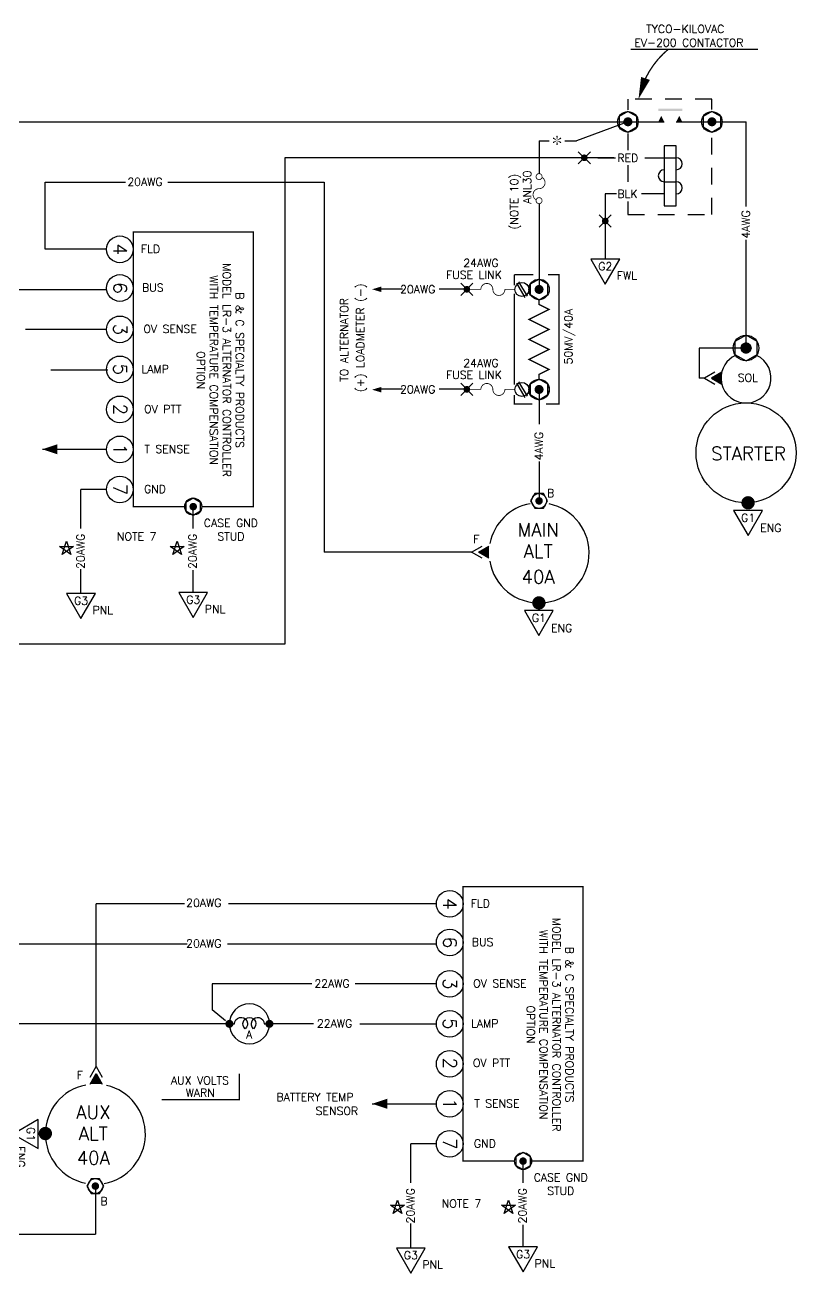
# Model space of a CAD drawing. Extents: x 0.2 to 15.4, y -1.3 to 19.5.
# Drawn here: x 9.17 to 14.95, y -0.94 to 8.42 of the extents above; entities that cross this region are included whole.
import ezdxf
from ezdxf.enums import TextEntityAlignment as Align

# ---------------------------------------------------------------- set-up
doc = ezdxf.new("R2010")
doc.units = 0
doc.header["$LTSCALE"] = 0.5
doc.header["$MEASUREMENT"] = 0
doc.linetypes.add('HIDDEN', pattern=[0.375, 0.25, -0.125])
doc.layers.get('0').update_dxf_attribs({"linetype": 'CONTINUOUS'})
doc.styles.get("Standard").update_dxf_attribs({"font": 'ROMANS.shx'})

# ---------------------------------------------------------------- blocks, each defined once
blk = doc.blocks.new('SPADETERM')
at = {"color": 7}
for p, q in [((0, 0), (-0.09778629398190475, 0.0564569431535098)), ((-0.09778629398190475, -0.0564569431535098), (0, 0)), ((0.06509466086077254, 0), (-0.03269163312113221, 0.0564569431535098)), ((-0.03269163312113221, -0.0564569431535098), (0.06509466086077254, 0))]:
    blk.add_line(p, q, dxfattribs=at)
blk = doc.blocks.new('SPADTERM')
at = {"color": 7, "xscale": 0.8, "yscale": 0.8, "zscale": 0.8, "rotation": 270}
blk.add_blockref('SPADETERM', (0, 0.05207572868861732), dxfattribs=at)
blk = doc.blocks.new('FUSE')
blk.add_lwpolyline([(0.1404259733037172, -0.03625724772812688, 0.01, 0.01, -729.2147678623838), (0.1406250000000036, -0.03630921887069505, 0.01, 0.01, -0.7745966692415445), (0, 0, 0.01, 0.01, 0.7745966692414826), (-0.1406250000000036, 0.03630921887069505, 0.01, 0.01, 55.55771820439573), (-0.1380376597728556, 0.03554085559310494, 0.01, 0.01, 55.55771820439573)], format="xyseb")
blk = doc.blocks.new('STAR')
at = {"color": 7}
for points in [[(-6.661338147750939e-16, 0, 0, 0.01, 0), (-0.03000000000000069, 0, 0, 0, 0)], [(-9.992007221626409e-16, 0, 0, 0.01, 0), (-0.01500000000000112, 0.02598076211353373, 0, 0, 0)], [(-5.551115123125783e-16, -8.881784197001252e-16, 0, 0.01, 0), (-0.01500000000000079, -0.02598076211353373, 0, 0, 0)], [(-6.661338147750939e-16, 8.881784197001252e-16, 0, 0.01, 0), (0.01499999999999946, 0.02598076211353373, 0, 0, 0)], [(-8.881784197001252e-16, 0, 0, 0.01, 0), (0.01499999999999924, -0.02598076211353373, 0, 0, 0)], [(-6.661338147750939e-16, 0, 0, 0.01, 0), (0.02999999999999936, 0, 0, 0, 0)]]:
    blk.add_lwpolyline(points, format="xyseb", dxfattribs=at)
for points in [[(-0.02750000000000075, 0, 0.005, 0.005, 1), (-0.03250000000000064, 0, 0.005, 0.005, 1)], [(-0.01375000000000115, 0.02381569860407229, 0.005, 0.005, 1), (-0.0162500000000011, 0.02814582562299428, 0.005, 0.005, 1)], [(0.01374999999999948, 0.02381569860407318, 0.005, 0.005, 1), (0.01624999999999943, 0.02814582562299517, 0.005, 0.005, 1)], [(0.02749999999999941, 0, 0.005, 0.005, 1), (0.03249999999999931, 0, 0.005, 0.005, 1)], [(-0.01375000000000082, -0.02381569860407318, 0.005, 0.005, 1), (-0.01625000000000076, -0.02814582562299517, 0.005, 0.005, 1)], [(0.01374999999999926, -0.02381569860407229, 0.005, 0.005, 1), (0.01624999999999921, -0.02814582562299428, 0.005, 0.005, 1)]]:
    blk.add_lwpolyline(points, format="xyseb", close=True, dxfattribs=at)
blk = doc.blocks.new('ARROWHEAD', base_point=(5.399999999999999, 17.1))
blk.add_lwpolyline([(5.399999999999999, 17.1, 0, 0.075, 0), (5.2875, 17.1, 0.075, 0.075, 0)], format="xyseb")
blk = doc.blocks.new('LAMP')
for p, q in [((0, 0), (0.03877701951980583, 0)), ((0.2612229804801958, 0), (0.3000000000000007, 0))]:
    blk.add_line(p, q)
for points in [[(-0.01499999999999968, 0, 0.03, 0.03, 1), (0.01499999999999968, 0, 0.03, 0.03, 1)], [(0.285000000000001, 0, 0.03, 0.03, 1), (0.3150000000000004, 0, 0.03, 0.03, 1)]]:
    blk.add_lwpolyline(points, format="xyseb", close=True)
blk.add_circle((0.1500000000000004, 0), 0.15)
for centre, start, end in [((0.08719172867000857, 0), 180, 49.56020690844326), ((0.1500000000000004, 0), 130.4397930915567, 49.56020690844189), ((0.212808271329993, 0), 130.4397930915589, 0)]:
    blk.add_arc(centre, 0.04841470915020239, start, end)
blk = doc.blocks.new('DOT')
at = {"color": 7}
blk.add_lwpolyline([(-0.01249999999999929, 0, 0.025, 0.025, 1), (0.01249999999999929, 0, 0.025, 0.025, 1)], format="xyseb", close=True, dxfattribs=at)
blk = doc.blocks.new('SPLICE')
for p, q in [((-0.04540863766729331, -0.04540863766729331), (0.04540863766729686, 0.04540863766729331)), ((0.04540863766729331, -0.04540863766730041), (-0.04540863766729331, 0.04540863766729331))]:
    blk.add_line(p, q)
blk.add_blockref('DOT', (0, 0))
blk = doc.blocks.new('G3')
blk.add_lwpolyline([(-0.1081406414737565, 0), (3.552713678800501e-15, -0.1873050853956357), (0.1081406414737565, 0)], close=True)
blk.add_text('G3', height=0.06).set_placement((0.0003153238489126409, -0.08411461235873219), align=Align.CENTER)
at = {"color": 7}
blk.add_text('PNL', height=0.06, dxfattribs=at).set_placement((0.08662204258197725, -0.1538676987564243))
blk = doc.blocks.new('G1')
blk.add_lwpolyline([(-0.10814064147376, 0), (0, -0.1873050853956357), (0.1081406414737529, 0)], close=True)
blk.add_text('G1', height=0.06).set_placement((0.0003153238489090882, -0.08411461235873219), align=Align.CENTER)
blk.add_text('ENG', height=0.06).set_placement((0.09115746011664072, -0.1611051348217769))
blk = doc.blocks.new('G2')
blk.add_lwpolyline([(-0.10814064147376, 0), (0, -0.1873050853956357), (0.1081406414737529, 0)], close=True)
blk.add_text('G2', height=0.06).set_placement((0.0003153238489090882, -0.08411461235873219), align=Align.CENTER)
at = {"color": 7}
blk.add_text('FWL', height=0.06, dxfattribs=at).set_placement((0.0866220425819737, -0.1538676987564243))

msp = doc.modelspace()

# ---------------------------------------------------------------- linework, layer by layer
at = {"color": 7}
for p, q in [((7.523949177140649, 7.691096162940395), (13.69392320015747, 7.691096162940395)), ((13.69392320015747, 7.691096162940395), (13.30740914452546, 7.549450821470868)), ((14.32392320015747, 7.691096162940395), (14.5798400178778, 7.691096162940395)), ((14.5798400178778, 7.057158562413397), (14.5798400178778, 7.691096162940395)), ((13.02781790648812, 7.549450821470868), (13.02781790648812, 7.301787762861691)), ((13.02781790648812, 7.549450821470868), (13.10449208580195, 7.549450821470868)), ((13.22096614005296, 7.549450821470868), (13.30740914452546, 7.549450821470868)), ((13.58758432174589, 7.421096162940392), (11.12103459439684, 7.421096162940392)), ((11.12103459439684, 7.421096162940392), (11.12103459439683, 3.775598818249653)), ((9.32482973408757, 7.238236802309613), (9.925517939163269, 7.238236802309613)), ((9.32482973408757, 6.734787589783137), (9.32482973408757, 7.238236802309613)), ((10.24303171221111, 7.238236802309613), (11.41525355554048, 7.238236802309613)), ((11.41525355554048, 7.238236802309613), (11.41525355554048, 4.463918978034348)), ((13.5242563152259, 7.151096162940403), (13.5242563152259, 6.66173737532351)), ((13.02781790648812, 7.077636125090613), (13.02781790648812, 6.414604219857194)), ((14.5798400178778, 5.994912442312418), (14.5798400178778, 6.807059965325982)), ((9.784532391486591, 6.734787589783137), (9.32482973408757, 6.734787589783137)), ((8.514629339594263, 6.434787589783133), (9.784532391486591, 6.434787589783133)), ((12.00257245829481, 6.435173797032613), (11.83032253180906, 6.435173797032613)), ((12.48624892008033, 6.435173797032613), (12.2787323823086, 6.435173797032613)), ((9.784532391486591, 6.134787589783135), (9.17582882666184, 6.134787589783135)), ((9.367261090883678, 5.832312808952066), (9.79436180121383, 5.832312808952066)), ((12.00257245829481, 5.685173797032613), (11.83032253180906, 5.685173797032613)), ((12.48624892008033, 5.685173797032613), (12.2787323823086, 5.685173797032613)), ((13.02781790648812, 5.669169123182511), (13.02781790648812, 5.423789128986696)), ((13.02781790648812, 5.14436207632299), (13.02781790648812, 4.84846044760369)), ((9.592796233676877, 4.642154481887827), (9.592796233676877, 4.93478758978314)), ((9.784532391486591, 4.93478758978314), (9.592796233676877, 4.93478758978314)), ((10.43451303740601, 4.642154481887827), (10.43451303740601, 4.805716777451094)), ((12.52177506359001, 4.463918978034348), (11.41525355554048, 4.463918978034348)), ((9.592796233676877, 4.153866396932498), (9.592796233676877, 4.337446508339886)), ((10.43451303740601, 4.161952933374421), (10.43451303740601, 4.328614371231259)), ((10.36958680616588, 1.827788672376591), (9.705700537791541, 1.827788672376591)), ((9.705700537791541, 0.607090253388388), (9.705700537791541, 1.827788672376591)), ((12.25786432754586, 1.827788672376591), (10.70014249591151, 1.827788672376591)), ((7.196553969029564, 1.527788672376587), (10.38969725133276, 1.527788672376587)), ((10.69119857799948, 1.527788672376587), (12.25837393251797, 1.527788672376587)), ((11.32278444339207, 1.227788672376589), (10.57703526418788, 1.227788672376589)), ((10.57703526418788, 1.227788672376589), (10.57703526418788, 1.032962321974835)), ((12.25786432754586, 1.227788672376589), (11.64916076272111, 1.227788672376589)), ((10.67676592595335, 0.9515429224363237), (10.57703526418788, 1.032962321974835)), ((10.70581477713607, 0.9278276479288499), (6.255264321694879, 0.9278276479288499)), ((11.33513892669566, 0.9278276479288499), (11.00581477713607, 0.9278276479288499)), ((11.68446522133049, 0.927827647928857), (12.25786433514136, 0.927827647928857)), ((12.25786432754586, 0.02778867237658655), (12.06612816973614, 0.02778867237658655)), ((12.06612816973614, -0.2648444355187189), (12.06612816973614, 0.02778867237658655)), ((12.90784497346529, -0.2648444355187189), (12.90784497346529, -0.101282139955452)), ((9.700551653504744, -0.2886429433658693), (9.700551653504744, -0.6498640497600414)), ((8.312790609238993, -0.6498640497600414), (9.700551653504744, -0.6498640497600414)), ((12.06612816973614, -0.7531325204740478), (12.06612816973614, -0.5695524090666604)), ((12.90784497346529, -0.7450459840321253), (12.90784497346529, -0.578384546175287))]:
    msp.add_line(p, q, dxfattribs=at)
for p, q in [((13.71501435881399, 7.691096162940395), (13.96652818947788, 7.691096162940395)), ((14.05652818947779, 7.691096162940395), (14.32392320015747, 7.691096162940395)), ((13.96652818947788, 7.51109616294004), (13.96652818947788, 7.061096162940485)), ((14.05652818947779, 7.51109616294004), (13.96652818947788, 7.51109616294004)), ((14.05652818947779, 7.061096162940485), (14.05652818947779, 7.51109616294004)), ((13.46920937708319, 7.421096162940122), (13.60159573663679, 7.421096162940122)), ((13.82024906515309, 7.421096162940122), (14.05652818947779, 7.421096162940122)), ((13.96652818947788, 7.241096162940307), (14.05652818947779, 7.241096162940307)), ((13.60940478993869, 7.151096162940402), (13.5242563152259, 7.151096162940403)), ((13.96652818947788, 7.151096162940396), (13.79682198721585, 7.151096162940398)), ((13.96652818947788, 7.061096162940485), (14.05652818947779, 7.061096162940485)), ((12.92304956289695, 6.372987271170983), (12.85992374702852, 6.482324391524349)), ((12.94037007097265, 6.382987271170981), (12.87724425510421, 6.492324391524347)), ((14.5798400178778, 5.994912442312418), (14.22787695952568, 5.994912442312418)), ((14.22787695952568, 5.994912442312418), (14.22787695952568, 5.769912442312637)), ((12.92304956289695, 5.622987271170983), (12.85992374702852, 5.732324391524349)), ((12.94037007097265, 5.632987271170981), (12.87724425510421, 5.742324391524347)), ((14.26814239297263, 5.769912442312637), (14.22787695952568, 5.769912442312637)), ((9.302945066995134, 5.235558217892061), (9.783230712712763, 5.235558217892061)), ((11.12103459439683, 3.775598818249653), (8.199846844901861, 3.775598818249653)), ((11.7762770030544, 0.328559300485515), (12.25656264877203, 0.328559300485515))]:
    msp.add_line(p, q)
at = {"color": 7, "const_width": 0.01}
msp.add_lwpolyline([(14.66985453951247, 8.235469984410145), (13.71536763249824, 8.235469984410145)], dxfattribs=at)
msp.add_lwpolyline([(13.99746560927214, 8.235469984410145, 0.1254707025074454), (13.80634171045601, 7.971569447367209, 0.1254707025074454)], format="xyb", dxfattribs=at)
at = {"color": 7}
for points in [[(13.77357186039619, 7.861849386290968, 0, 0.07, 0), (13.82581365598654, 8.015898883834803, 0.07, 0.07, 0)], [(10.29123127922565, 6.863858402115175, 0.01, 0.01, 0), (9.984514837406463, 6.863858402115175, 0.01, 0.01, 0), (9.984514837406463, 4.805716777451094, 0.01, 0.01, 0), (10.37045910074215, 4.805716777451094, 0.01, 0.01, 0)], [(10.49856697406987, 4.805716777451094, 0.01, 0.01, 0), (10.88451123740557, 4.805716777451094, 0.01, 0.01, 0), (10.88451123740557, 6.863858402115175, 0.01, 0.01, 0), (10.22458095424264, 6.863858402115175, 0.01, 0.01, 0)], [(11.77525644680545, 6.435173797032613, 0, 0.042, 0), (11.8461570561226, 6.435173797032613, 0.042, 0.042, 0)], [(11.77525644680545, 5.682546133776258, 0, 0.042, 0), (11.8461570561226, 5.682546133776258, 0.042, 0.042, 0)], [(12.76456321528492, 1.956859484708629, 0.01, 0.01, 0), (12.45784677346573, 1.956859484708629, 0.01, 0.01, 0), (12.45784677346573, -0.101282139955452, 0.01, 0.01, 0), (12.84379103680143, -0.101282139955452, 0.01, 0.01, 0)], [(12.97189891012914, -0.101282139955452, 0.01, 0.01, 0), (13.35784317346484, -0.101282139955452, 0.01, 0.01, 0), (13.35784317346484, 1.956859484708629, 0.01, 0.01, 0), (12.69791289030191, 1.956859484708629, 0.01, 0.01, 0)]]:
    msp.add_lwpolyline(points, format="xyseb", dxfattribs=at)
at = {"color": 5, "linetype": 'HIDDEN'}
for points in [[(13.69392320015747, 7.861849386290968), (13.69392320015747, 7.780608859393984)], [(14.32392320015747, 7.783861083503622), (14.32392320015747, 7.861849386290968), (13.69405482586524, 7.861849386290968)], [(13.69392320015747, 7.603362645418548), (13.69392320015747, 7.465159673658526)], [(13.69392320015747, 7.094346240973392), (13.69392320015747, 6.995529822924579), (14.32392320015747, 6.995529822924579), (14.32392320015747, 7.600110421308903)], [(13.69392320015747, 7.366311897690387), (13.69392320015747, 7.215439002179799)]]:
    msp.add_lwpolyline(points, dxfattribs=at)
at = {"color": 7}
for points in [[(13.76049000379343, 7.729528524938713), (13.69392320015747, 7.767960886937024), (13.6273563965215, 7.729528524938713), (13.6273563965215, 7.652663800942078), (13.69392320015747, 7.61423143894376), (13.76049000379343, 7.652663800942078)], [(14.39049000379344, 7.729528524938713), (14.32392320015747, 7.767960886937024), (14.25735639652151, 7.729528524938713), (14.25735639652151, 7.652663800942078), (14.32392320015747, 7.61423143894376), (14.39049000379344, 7.652663800942078)], [(14.39049000379343, 7.729528524938713), (14.32392320015747, 7.767960886937024), (14.2573563965215, 7.729528524938713), (14.2573563965215, 7.652663800942078), (14.32392320015747, 7.61423143894376), (14.39049000379343, 7.652663800942078)], [(12.96125110285216, 6.395819000804407), (13.02781790648812, 6.357386638806089), (13.09438471012408, 6.395819000804407), (13.09438471012408, 6.472683724801042), (13.02781790648812, 6.51111608679936), (12.96125110285216, 6.472683724801042)], [(14.66304852242276, 6.042952894810312), (14.57984001787779, 6.090993347308205), (14.49663151333285, 6.042952894810312), (14.49663151333285, 5.946871989814517), (14.57984001787779, 5.898831537316624), (14.66304852242276, 5.946871989814517)], [(12.96125110285216, 5.645819000804407), (13.02781790648812, 5.607386638806089), (13.09438471012408, 5.645819000804407), (13.09438471012408, 5.722683724801042), (13.02781790648812, 5.76111608679936), (12.96125110285216, 5.722683724801042)], [(10.48998537376931, 4.837743745783028), (10.43451303740601, 4.869770714114962), (10.37904070104271, 4.837743745783028), (10.37904070104271, 4.773689809119167), (10.43451303740601, 4.741662840787233), (10.48998537376931, 4.773689809119167)], [(12.99579093815619, 4.903932783966992), (12.96376396982425, 4.848460447603697), (12.99579093815619, 4.792988111240389), (13.05984487482005, 4.792988111240389), (13.09187184315198, 4.848460447603697), (13.05984487482005, 4.903932783966992)], [(12.96331730982859, -0.06925517162351813), (12.90784497346529, -0.03722820329159138), (12.85237263710198, -0.06925517162351813), (12.85237263710198, -0.1333091082873787), (12.90784497346529, -0.1653360766193126), (12.96331730982859, -0.1333091082873787)], [(9.732578621836671, -0.3441152797291727), (9.764605590168605, -0.288642943365871), (9.732578621836671, -0.2331706070025694), (9.66852468517281, -0.2331706070025694), (9.636497716840884, -0.288642943365871), (9.66852468517281, -0.3441152797291727)]]:
    msp.add_lwpolyline(points, close=True, dxfattribs=at)
for points in [[(13.67704820015749, 7.691096162940395, 0.03374999999996624, 0.03374999999996624, 1), (13.71079820015745, 7.691096162940395, 0.03374999999996624, 0.03374999999996624, 1)], [(14.30704820015749, 7.691096162940395, 0.03374999999996624, 0.03374999999996624, 1), (14.34079820015745, 7.691096162940395, 0.03374999999996624, 0.03374999999996624, 1)], [(13.0446929064881, 6.434251362802724, 0.03374999999996624, 0.03374999999996624, 1), (13.01094290648814, 6.434251362802724, 0.03374999999996624, 0.03374999999996624, 1)], [(14.55874626787782, 5.994912442312418, 0.04218749999995781, 0.04218749999995781, 1), (14.60093376787778, 5.994912442312418, 0.04218749999995781, 0.04218749999995781, 1)], [(13.0446929064881, 5.684251362802724, 0.03374999999996624, 0.03374999999996624, 1), (13.01094290648814, 5.684251362802724, 0.03374999999996624, 0.03374999999996624, 1)], [(13.02781790648812, 4.834397947603703, 0.02812499999997187, 0.02812499999997187, 1), (13.02781790648812, 4.862522947603678, 0.02812499999997187, 0.02812499999997187, 1)], [(10.42045053740602, 4.805716777451094, 0.02812499999997187, 0.02812499999997187, 1), (10.448575537406, 4.805716777451094, 0.02812499999997187, 0.02812499999997187, 1)], [(10.77983008936505, 0.5536978884746935, 0, 0, 0), (10.19732136954113, 0.5536978884746935, 0, 0, 0), (10.19732136954113, 0.3588325477097163, 0.01125, 0.01125, 0), (10.77983008936505, 0.3588325477097163, 0.01125, 0.01125, 0)], [(12.8937824734653, -0.101282139955452, 0.02812499999997187, 0.02812499999997187, 1), (12.92190747346527, -0.101282139955452, 0.02812499999997187, 0.02812499999997187, 1)], [(9.700551653504744, -0.2745804433658838, 0.02812499999997187, 0.02812499999997187, 1), (9.700551653504744, -0.3027054433658547, 0.02812499999997187, 0.02812499999997187, 1)]]:
    msp.add_lwpolyline(points, format="xyseb", close=True)
for points in [[(12.98571065216833, 6.54594280999815, 0.01, 0.01, 0), (12.84150365869523, 6.54594280999815, 0.01, 0.01, 0)], [(12.84150365869523, 6.54594280999815, 0.01, 0.01, 0), (12.84150365869523, 6.465299561337579, 0.01, 0.01, 0)], [(13.08048380107762, 5.57587869733384, 0.01, 0.01, 0), (13.17618027179371, 5.57587869733384, 0.01, 0.01, 0), (13.17618027179371, 6.54594280999815, 0.01, 0.01, 0), (13.09469977341401, 6.54594280999815, 0.01, 0.01, 0)], [(12.48198966788396, 6.435173797032613, 0.006, 0.006, 0), (12.59131113636197, 6.435173797032613, 0.006, 0.006, -0.9880100830911223), (12.68129804255029, 6.434088314831005, 0.006, 0.006, 1.012135419606843), (12.77128494873857, 6.435173797032613, 0.006, 0.006, 0), (12.84400522057378, 6.435173797032613, 0.006, 0.006, 0)], [(12.84150365869523, 6.403337936067258, 0.01, 0.01, 0), (12.84150365869523, 5.721202540701425, 0.01, 0.01, 0)], [(13.02781790648812, 5.759251362802727, 0.01, 0.01, 0), (13.02781790648812, 5.796751362802722, 0.01, 0.01, 0), (13.10281790648812, 5.834251362802723, 0.01, 0.01, 0), (12.95281790648812, 5.909251362802726, 0.01, 0.01, 0), (13.10281790648812, 5.984251362802722, 0.01, 0.01, 0), (12.95281790648812, 6.059251362802724, 0.01, 0.01, 0), (13.10281790648812, 6.134251362802727, 0.01, 0.01, 0), (12.95281790648812, 6.209251362802723, 0.01, 0.01, 0), (13.10281790648812, 6.284251362802726, 0.01, 0.01, 0), (13.02781790648812, 6.321751362802727, 0.01, 0.01, 0), (13.02781790648812, 6.359251362802722, 0.01, 0.01, 0)], [(12.48198966788396, 5.685173797032613, 0.006, 0.006, 0), (12.59131113636197, 5.685173797032613, 0.006, 0.006, -0.9880100830911223), (12.68129804255029, 5.684088314831005, 0.006, 0.006, 1.012135419606843), (12.77128494873857, 5.685173797032613, 0.006, 0.006, 0), (12.84400522057378, 5.685173797032613, 0.006, 0.006, 0)], [(12.84150365869523, 5.643081488242677, 0.01, 0.01, 0), (12.84150365869523, 5.57587869733384, 0.01, 0.01, 0), (12.97623333727741, 5.57587869733384, 0.01, 0.01, 0)]]:
    msp.add_lwpolyline(points, format="xyseb")
for points in [[(9.483111991214967, 4.545585605545741), (9.515494792726654, 4.445921590445623), (9.430715517718125, 4.507517339232779), (9.535508464711816, 4.507517339232779), (9.450729189703294, 4.44592159044562), (9.483111991214967, 4.545585605545741)], [(10.31380386462495, 4.545585605545741), (10.34618666613664, 4.445921590445623), (10.26140739112811, 4.507517339232779), (10.3662003381218, 4.507517339232779), (10.28142106311327, 4.44592159044562), (10.31380386462495, 4.545585605545741)], [(11.96733060014362, -0.3939820292913518), (11.9997134016553, -0.4936460443914692), (11.91493412664677, -0.4320502956043137), (12.01972707364047, -0.4320502956043137), (11.93494779863194, -0.4936460443914727), (11.96733060014362, -0.3939820292913518)], [(12.7980224735536, -0.3939820292913518), (12.83040527506528, -0.4936460443914692), (12.74562600005675, -0.4320502956043137), (12.85041894705044, -0.4320502956043137), (12.76563967204192, -0.4936460443914727), (12.7980224735536, -0.3939820292913518)]]:
    msp.add_lwpolyline(points, dxfattribs=at)
for centre, radius in [((13.69392320015747, 7.691096162940395), 0.07686472399663248), ((14.32392320015747, 7.691096162940395), 0.07686472399663248), ((14.32392320015747, 7.691096162940395), 0.07686472399663248), ((13.02781790648812, 6.434251362802724), 0.07686472399663248), ((14.57984001787779, 5.994912442312418), 0.09608090499579061), ((14.5798400178778, 5.994912442312418), 0.03749999999996215), ((13.02781790648812, 5.684251362802724), 0.07686472399663248), ((14.5798400178778, 5.2089606632221), 0.374999999999625), ((10.43451303740601, 4.805716777451094), 0.06405393666385996), ((13.02781790648812, 4.848460447603697), 0.05624999999994455), ((12.90784497346529, -0.101282139955452), 0.06405393666385996), ((9.700551653504744, -0.288642943365871), 0.05624999999994455)]:
    msp.add_circle(centre, radius, dxfattribs=at)
for centre, radius in [((9.884532391486593, 6.734787589783137), 0.1), ((9.884532391486593, 6.444870312490592), 0.1), ((12.8992257284855, 6.434251362802724), 0.05251966598422797), ((9.884532391486593, 6.134787589783135), 0.1), ((9.884532391486593, 5.834787589783138), 0.1), ((12.8992257284855, 5.684251362802724), 0.05251966598422797), ((13.02781790648812, 5.684251362802724), 0.07499999999999973), ((9.884532391486593, 5.534787589783141), 0.1), ((9.884532391486593, 5.234787589783137), 0.1), ((9.884532391486593, 4.93478758978314), 0.1), ((12.35786432754586, 1.827788672376591), 0.1), ((12.35786432754586, 1.537871395084045), 0.1), ((12.35786432754586, 1.227788672376589), 0.1), ((12.35786432754586, 0.9277886723765922), 0.1), ((12.35786432754586, 0.6277886723765951), 0.1), ((12.35786432754586, 0.3277886723765908), 0.1), ((12.35786432754586, 0.02778867237658655), 0.1)]:
    msp.add_circle(centre, radius)
for centre, radius, start, end in [((14.05652818947779, 7.37609616294017), 0.04499999999995458, 270, 90), ((13.96652818947788, 7.286096162940259), 0.04499999999995511, 90, 270), ((14.05652818947779, 7.196096162940348), 0.04499999999995458, 270, 90)]:
    msp.add_arc(centre, radius, start, end)
for centre, radius, start, end in [((14.5798400178778, 5.769912442312637), 0.1874999999998125, 114.8711614151923, 181.7134546468403), ((14.5798400178778, 5.769912442312637), 0.1874999999998125, 181.7134546468403, 65.12883858481139), ((13.02781790648812, 4.458770093747544), 0.374999999999625, 189.5288726264197, 78.47662340073995), ((13.02781790648812, 4.458770093747544), 0.374999999999625, 100.3237550180997, 169.023206229721), ((9.700551653504744, 0.101047410490275), 0.374999999999625, 101.1394681666804, 258.47662340074), ((9.700551653504744, 0.101047410490275), 0.374999999999625, 280.3237550180996, 76.9920959076587)]:
    msp.add_arc(centre, radius, start, end, dxfattribs=at)
for points in [[(13.96652818947788, 7.691096162940395), (13.9440281894779, 7.736096162940354), (13.92152818947792, 7.691096162940395)], [(14.05652818947779, 7.691096162940395), (14.07902818947777, 7.736096162940354), (14.10152818947774, 7.691096162940395)], [(14.32021812166124, 5.769912442312637), (14.39844715684677, 5.815077996835448), (14.39844715684677, 5.724746887789833)]]:
    msp.add_solid(points)
for points in [[(12.57385079227863, 4.463918978034348), (12.65207982746415, 4.418753423511545), (12.65207982746415, 4.509084532557152)], [(9.705700537791541, 0.5550145246997653), (9.660534983268738, 0.4767854895142429), (9.750866092314352, 0.4767854895142429)]]:
    msp.add_solid(points, dxfattribs=at)
msp.add_trace([(13.92152818947792, 7.790096162940293), (13.92152818947792, 7.772096162940313), (14.10152818947774, 7.790096162940293), (14.10152818947774, 7.772096162940313)])

# ---------------------------------------------------------------- block references
for name, p, rotation in [('STAR', (13.16272911292746, 7.551993579795525), 90), ('G1', (9.271684076094989, 0.1016698262023439), 270)]:
    msp.add_blockref(name, p, dxfattribs=dict(at, rotation=rotation))
for name, p in [('SPLICE', (13.36689234655519, 7.421096162940392)), ('SPLICE', (13.5242563152259, 6.947056858679758)), ('G2', (13.5242563152259, 6.66173737532351)), ('SPLICE', (12.48624892008033, 6.435173797032613)), ('SPLICE', (12.48624892008033, 5.685173797032613)), ('G1', (14.59506742364682, 4.776646381704658)), ('G3', (9.592796233676877, 4.153866396932498)), ('G3', (10.43451303740601, 4.161952933374421)), ('G1', (13.02661735601842, 4.026168319292232)), ('G3', (12.90784497346529, -0.7450459840321253)), ('G3', (12.06612816973614, -0.7531325204740478))]:
    msp.add_blockref(name, p, dxfattribs=at)
at = {"color": 7, "xscale": 0.6, "yscale": 0.6, "zscale": 0.6, "rotation": 270}
msp.add_blockref('FUSE', (13.02774826099088, 7.189745881058428), dxfattribs=at)
at = {"rotation": 270}
msp.add_blockref('SPADTERM', (14.26814239297263, 5.769912442312637), dxfattribs=at)
at = {"xscale": -1}
for p in [(9.302945066995134, 5.235558217892061), (11.7762770030544, 0.328559300485515)]:
    msp.add_blockref('ARROWHEAD', p, dxfattribs=at)
at = {"color": 7, "xscale": 2, "yscale": 2, "zscale": 2}
for p in [(14.59506775430868, 4.834269969391961), (13.02661768668029, 4.083791906979535), (9.32557734829076, 0.1054372201682409)]:
    msp.add_blockref('DOT', p, dxfattribs=at)
at = {"color": 7, "xscale": -1}
for name, p, rotation in [('SPADTERM', (12.52177506359001, 4.463918978034348), 270), ('LAMP', (10.70581477713607, 0.9278276479288499), 180), ('SPADTERM', (9.705700537791541, 0.6070902533883862), 180)]:
    msp.add_blockref(name, p, dxfattribs=dict(at, rotation=rotation))

# ---------------------------------------------------------------- texts
for s, height, p in [('TYCO-KILOVAC', 0.05999999999994, (13.83122353262867, 8.357004799262546)), ('EV-200 CONTACTOR', 0.05999999999994, (13.74263230297897, 8.254147656405513)), ('RED', 0.05999999999994, (13.6153580495165, 7.389734241727274)), ('20AWG', 0.05999961599994003, (9.940113824158088, 7.210714653019798)), ('BLK', 0.05999999999994, (13.6153580495165, 7.120496592817601)), ('24AWG', 0.05999999999994, (12.45954996000934, 6.602540301932976)), ('FUSE LINK', 0.05999999999994, (12.32996335314508, 6.513063416389738)), ('20AWG', 0.05999999999994, (11.98536282567164, 6.405105242086702)), ('24AWG', 0.05999999999994, (12.45954996000934, 5.852540301932976)), ('FUSE LINK', 0.05999999999994, (12.32996335314508, 5.763063416389738)), ('20AWG', 0.05999999999994, (11.98536282567164, 5.655105242086702)), ('20AWG', 0.05999961599994003, (10.38117352144771, 1.804986030987936)), ('20AWG', 0.05999961599994003, (10.38117352144771, 1.500266523086771)), ('22AWG', 0.05999961599994003, (11.34250481806434, 1.200266523086774)), ('22AWG', 0.05999961599994003, (11.3621181074752, 0.9003054986390415)), ('BATTERY TEMP', 0.06, (11.05805931605641, 0.3487067099647012)), ('SENSOR', 0.06, (11.35218405721792, 0.2450627169524315))]:
    msp.add_text(s, height=height).set_placement(p)
for s, p in [('ANL30', (12.96936043428479, 7.07610598975365)), ('(NOTE 10)', (12.8711969403981, 6.882530599808229)), ('4AWG', (14.607543267051, 6.814678041517791)), ('4AWG', (13.05632732945813, 5.152380074629859)), ('20AWG', (9.619994198928145, 4.338177000409074)), ('20AWG', (10.45976054857348, 4.338177000409074)), ('20AWG', (12.09332613498742, -0.5688219169974724)), ('20AWG', (12.93309248463275, -0.5688219169974724))]:
    msp.add_text(s, height=0.05999999999994, rotation=90).set_placement(p)
for s, height, p in [('4', 0.1, (9.836395991150068, 6.734787589783137)), ('MODEL LR-3 ALTERNATOR CONTROLLER', 0.06, (10.65610179758704, 5.829174283662992)), ('6', 0.1, (9.836395991150068, 6.444870312490592)), ('WITH TEMPERATURE COMPENSATION', 0.06, (10.55895894044418, 5.829174283662992)), ('B & C SPECIALTY PRODUCTS', 0.06, (10.7532446547299, 5.829174283662992)), ('3', 0.1, (9.836395991150068, 6.134787589783135)), ('OPTION', 0.06, (10.46181608330133, 5.829174283662992)), ('5', 0.1, (9.836395991150068, 5.834787589783138)), ('2', 0.1, (9.836395991150068, 5.534787589783141)), ('1', 0.1, (9.836395991150068, 5.234787589783137)), ('7', 0.1, (9.836395991150068, 4.93478758978314)), ('4', 0.1, (12.30972792720934, 1.827788672376591)), ('MODEL LR-3 ALTERNATOR CONTROLLER', 0.06, (13.12943373364631, 0.9221753662564458)), ('WITH TEMPERATURE COMPENSATION', 0.06, (13.03229087650345, 0.9221753662564458)), ('6', 0.1, (12.30972792720934, 1.537871395084045)), ('B & C SPECIALTY PRODUCTS', 0.06, (13.22657659078916, 0.9221753662564458)), ('3', 0.1, (12.30972792720934, 1.227788672376589)), ('OPTION', 0.06, (12.93514801936059, 0.9221753662564458)), ('5', 0.1, (12.30972792720934, 0.9277886723765922)), ('2', 0.1, (12.30972792720934, 0.6322245468608587)), ('1', 0.1, (12.30972792720934, 0.3277886723765908)), ('7', 0.1, (12.30972792720934, 0.02778867237658655))]:
    msp.add_text(s, height=height, rotation=270).set_placement(p, align=Align.CENTER)
for s, height, p in [('FLD', 0.05999961599994003, (10.11427840410671, 6.707569429459118)), ('BUS', 0.05999961599994003, (10.13119307611738, 6.417652152166573)), ('OV SENSE', 0.05999961599994003, (10.26087222819918, 6.107569429459117)), ('LAMP', 0.05999961599994003, (10.14893086833842, 5.807569429459113)), ('SOL', 0.06, (14.59361416166519, 5.742094136258507)), ('OV PTT', 0.05999961599994003, (10.20612461315439, 5.507569429459123)), ('T SENSE', 0.05999961599994003, (10.23831933218496, 5.207569429459111)), ('GND', 0.05999961599994003, (10.14810774812805, 4.907569429459114)), ('CASE GND', 0.06, (10.71696699217698, 4.653245333349203)), ('NOTE 7', 0.06, (10.01030579181065, 4.552588630450648)), ('STUD', 0.06, (10.71696699217698, 4.552588630450648)), ('FLD', 0.05999961599994003, (12.58761034016598, 1.800570512052572)), ('BUS', 0.05999961599994003, (12.60452501217665, 1.510653234760027)), ('OV SENSE', 0.05999961599994003, (12.73420416425846, 1.200570512052571)), ('LAMP', 0.05999961599994003, (12.62045912349104, 0.9005705120525738)), ('OV PTT', 0.05999961599994003, (12.67218370021933, 0.6050063865368331)), ('T SENSE', 0.05999961599994003, (12.71165126824422, 0.3005705120525652)), ('GND', 0.05999961599994003, (12.62143968418732, 0.000570512052568084)), ('CASE GND', 0.06, (13.19029892823624, -0.2537535840573435)), ('STUD', 0.06, (13.19029892823624, -0.3544102869558978)), ('NOTE 7', 0.06, (12.44576303997509, -0.4499288582267473))]:
    msp.add_text(s, height=height).set_placement(p, align=Align.CENTER)
at = {"color": 7}
for s, p in [('(+) LOADMETER (-)', (11.71745645122787, 6.07198727567926)), ('TO ALTERNATOR', (11.59643188169079, 6.056077643058148)), ('50MV/40A', (13.27729944039974, 6.079942072614431))]:
    msp.add_text(s, height=0.06, rotation=90, dxfattribs=at).set_placement(p, align=Align.CENTER)
for s, height, p in [('STARTER', 0.1, (14.59861774473105, 5.153402455661165)), ('MAIN', 0.1, (13.02080969158835, 4.582343554462467)), ('F', 0.06, (12.55762295124054, 4.532989966354462)), ('ALT', 0.1, (13.02080969158835, 4.42169573410647)), ('40A', 0.1, (13.02080969158835, 4.228918349679267)), ('A', 0.06, (10.85429804824911, 0.8167696531299986)), ('F', 0.06, (9.583925630483375, 0.5140848424450004)), ('AUX VOLTS', 0.05999999999994002, (10.48482331755677, 0.4737409213684449)), ('WARN', 0.05999999999994002, (10.4869630990427, 0.3816689309434116)), ('AUX', 0.1, (9.685094367789857, 0.2160898090151866)), ('ALT', 0.1, (9.685094367789857, 0.05544198865918926)), ('40A', 0.1, (9.685094367789857, -0.1266255410776163))]:
    msp.add_text(s, height=height, dxfattribs=at).set_placement(p, align=Align.CENTER)
for p in [(13.08735305089681, 4.87701257268648), (9.737911305060818, -0.4320854023847316)]:
    msp.add_text('B', height=0.06, dxfattribs=at).set_placement(p)

doc.saveas('drawing.dxf')
